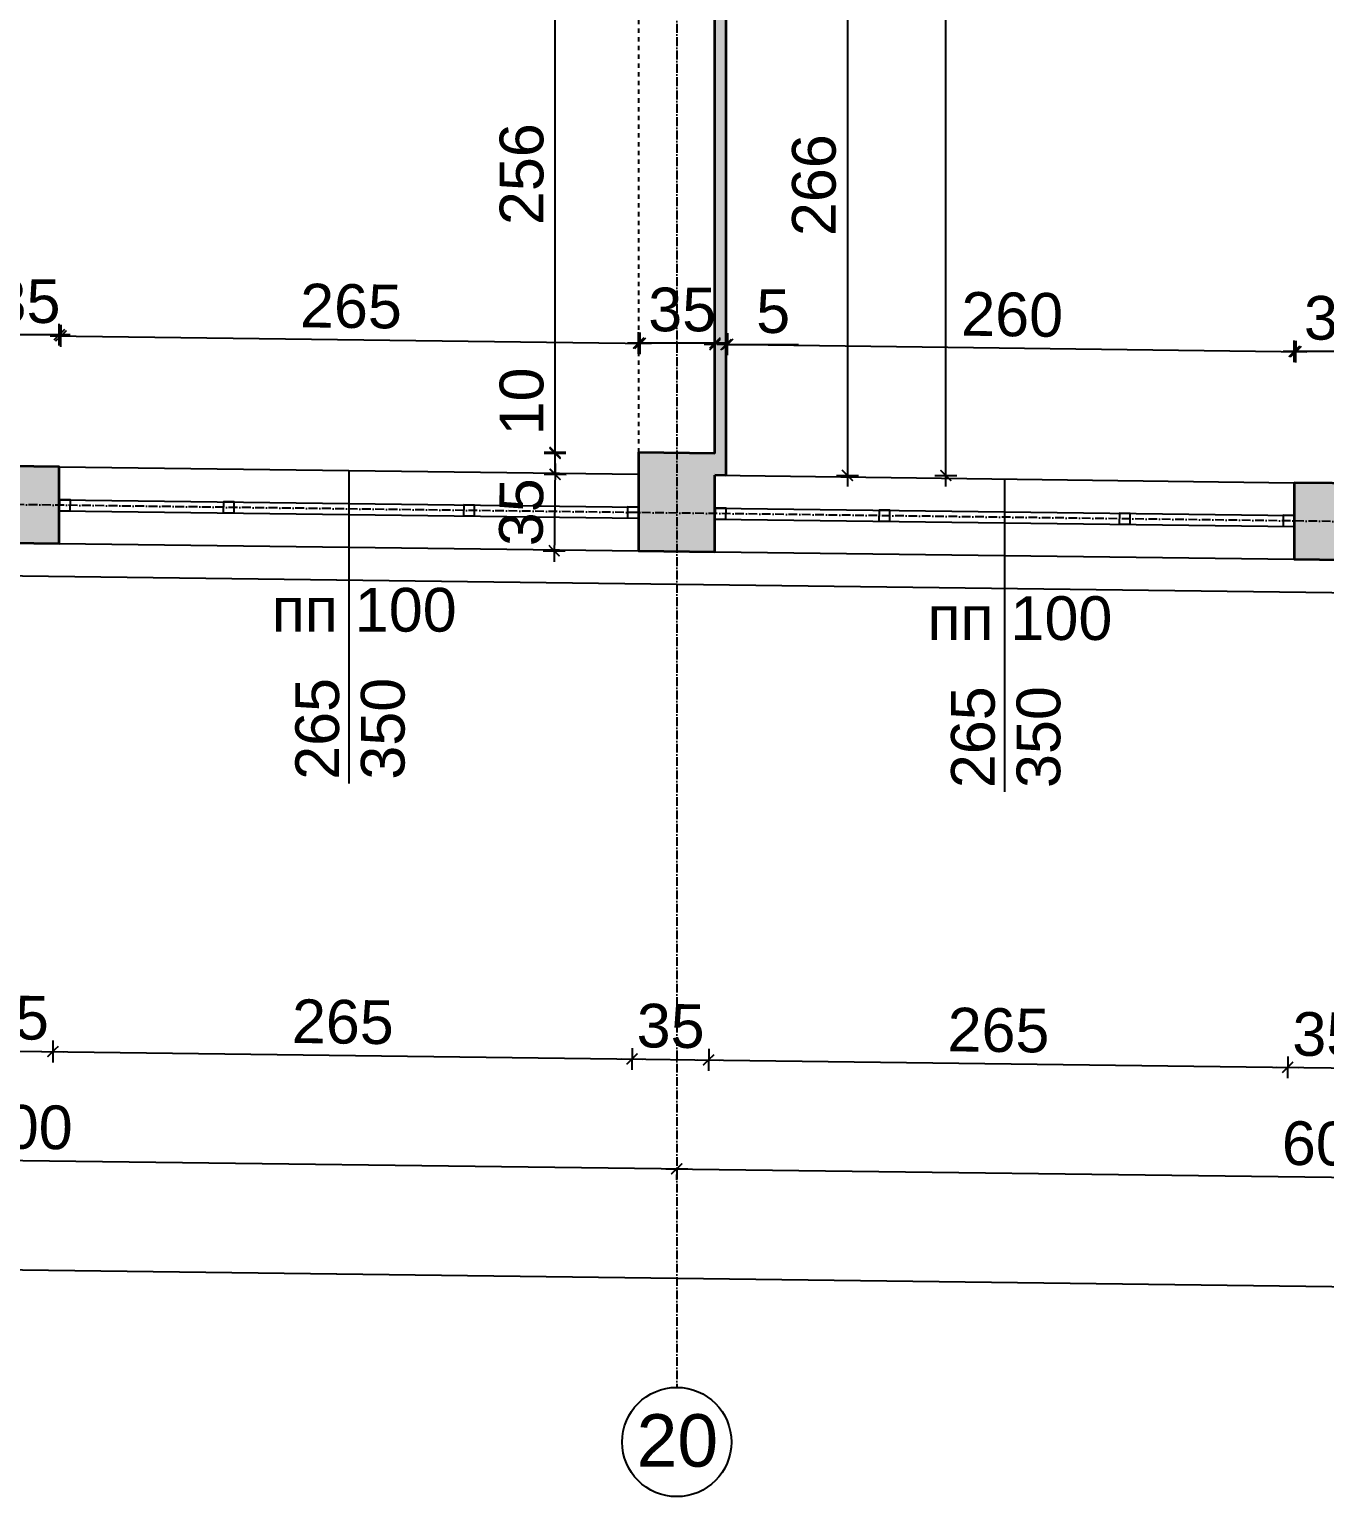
# Model space of a CAD drawing. Header units: inches. Extents: x -72385 to 39588, y -6525 to 66685.
# Drawn here: x -42021 to -41428, y 725 to 1396 of the extents above; entities that cross this region are included whole.
import ezdxf

# ---------------------------------------------------------------- set-up
doc = ezdxf.new("R2010")
doc.units = ezdxf.units.IN
doc.header["$MEASUREMENT"] = 0
doc.linetypes.add('DashDot', pattern=[0.6, 0.4, -0.1, 0, -0.1])
doc.linetypes.add('Hidden', pattern=[0.4, 0.2, -0.2])
for name, color, linetype, lineweight in [('Изгледни линии', 253, 'Continuous', 25), ('Надписи коти външни', 252, 'Continuous', 25), ('Надписи коти вътрешни', 252, 'Continuous', 25), ('Надписи Оси', 252, 'Continuous', 25), ('Надписи прозорци', 252, 'Continuous', 25), ('Оси', 252, 'DashDot', 25), ('Прозорци', 251, 'Continuous', 25), ('Пунктир', 253, 'Hidden', 25), ('Разрезни линии', 7, 'Continuous', 35), ('Щрих стени', 254, 'Continuous', 25)]:
    doc.layers.add(name, color=color, linetype=linetype, lineweight=lineweight)
doc.styles.add('Arial Regular', font='arial.ttf')
doc.styles.get("Standard").update_dxf_attribs({"font": 'arial.ttf'})
doc.dimstyles.new('Annotative', dxfattribs={"dimscale": 0, "dimtxt": 20, "dimasz": 5, "dimexe": 5, "dimexo": 5, "dimgap": 5, "dimtad": 1, "dimdec": 0, "dimzin": 0, "dimdsep": 46, "dimtxsty": 'Standard', "dimblk": 'ARCHTICK', "dimcen": 5, "dimdle": 5, "dimadec": 0, "dimazin": 0, "dimtfac": 1, "dimtdec": 0, "dimtofl": 0, "dimtmove": 0, "dimatfit": 3, "dimldrblk": 'ARCHTICK', "dimfxl": 5, "dimfxlon": 1, "dimtolj": 1, "dimtzin": 0, "dimarcsym": 1})

# ---------------------------------------------------------------- blocks, each defined once
blk = doc.blocks.new('_ArchTick')
at = {"color": 0, "linetype": 'ByBlock', "const_width": 0.15}
blk.add_lwpolyline([(-0.5, -0.5), (0.5, 0.5)], dxfattribs=at)
blk = doc.blocks.new('*D2185')
at = {"layer": 'Defpoints', "color": 0, "ltscale": 50, "transparency": 16777216}
for p in [(-42042.34, 1256.61), (-42042.34, 1226.54), (-42007.34, 1226.09)]:
    blk.add_point(p, dxfattribs=at)
at = {"layer": 'Надписи коти вътрешни', "color": 0, "lineweight": -2, "ltscale": 50, "transparency": 16777216}
for p, q in [((-42002.34, 1256.61), (-42047.34, 1256.61)), ((-42042.34, 1251.61), (-42042.34, 1261.61)), ((-42007.34, 1251.61), (-42007.34, 1261.61))]:
    blk.add_line(p, q, dxfattribs=at)
at = {"layer": 'Надписи коти вътрешни', "color": 0, "lineweight": -2, "ltscale": 50, "transparency": 16777216, "xscale": 5, "yscale": 5, "zscale": 5, "rotation": 180}
blk.add_blockref('_ArchTick', (-42042.34, 1256.61), dxfattribs=at)
at = {"layer": 'Надписи коти вътрешни', "color": 0, "lineweight": -2, "ltscale": 50, "transparency": 16777216, "xscale": 5, "yscale": 5, "zscale": 5}
blk.add_blockref('_ArchTick', (-42007.34, 1256.61), dxfattribs=at)
at = {"layer": 'Надписи коти вътрешни', "color": 0, "ltscale": 50, "transparency": 16777216, "insert": (-42022.34, 1271.83), "char_height": 20, "attachment_point": 5}
blk.add_mtext('\\A1;35', dxfattribs=at)
blk = doc.blocks.new('*D2186')
at = {"layer": 'Defpoints', "color": 0, "ltscale": 50, "transparency": 16777216}
for p in [(-41741.57, 1252.68), (-42007.34, 1196.09), (-41742.34, 1192.72)]:
    blk.add_point(p, dxfattribs=at)
at = {"layer": 'Надписи коти вътрешни', "color": 0, "lineweight": -2, "ltscale": 50, "transparency": 16777216}
for p, q in [((-42011.57, 1256.12), (-41736.57, 1252.62)), ((-42006.64, 1251.06), (-42006.51, 1261.05)), ((-41741.64, 1247.68), (-41741.51, 1257.68))]:
    blk.add_line(p, q, dxfattribs=at)
at = {"layer": 'Надписи коти вътрешни', "color": 0, "lineweight": -2, "ltscale": 50, "transparency": 16777216, "xscale": 5, "yscale": 5, "zscale": 5}
for p, rotation in [((-42006.57, 1256.05), 179.2706286525478), ((-41741.57, 1252.68), 359.2706286525477)]:
    blk.add_blockref('_ArchTick', p, dxfattribs=dict(at, rotation=rotation))
at = {"layer": 'Надписи коти вътрешни', "color": 0, "ltscale": 50, "transparency": 16777216, "insert": (-41873.88, 1269.58), "char_height": 20, "attachment_point": 5, "rotation": 359.27063}
blk.add_mtext('\\A1;265', dxfattribs=at)
blk = doc.blocks.new('*D2187')
at = {"layer": 'Defpoints', "color": 0, "ltscale": 50, "transparency": 16777216}
for p in [(-41742.34, 1252.79), (-41742.34, 1222.72), (-41707.34, 1222.27)]:
    blk.add_point(p, dxfattribs=at)
at = {"layer": 'Надписи коти вътрешни', "color": 0, "lineweight": -2, "ltscale": 50, "transparency": 16777216}
for p, q in [((-41742.34, 1247.79), (-41742.34, 1257.79)), ((-41707.34, 1247.79), (-41707.34, 1257.79)), ((-41702.34, 1252.79), (-41747.34, 1252.79))]:
    blk.add_line(p, q, dxfattribs=at)
at = {"layer": 'Надписи коти вътрешни', "color": 0, "lineweight": -2, "ltscale": 50, "transparency": 16777216, "xscale": 5, "yscale": 5, "zscale": 5, "rotation": 180}
blk.add_blockref('_ArchTick', (-41742.34, 1252.79), dxfattribs=at)
at = {"layer": 'Надписи коти вътрешни', "color": 0, "lineweight": -2, "ltscale": 50, "transparency": 16777216, "xscale": 5, "yscale": 5, "zscale": 5}
blk.add_blockref('_ArchTick', (-41707.34, 1252.79), dxfattribs=at)
at = {"layer": 'Надписи коти вътрешни', "color": 0, "ltscale": 50, "transparency": 16777216, "insert": (-41722.34, 1268.01), "char_height": 20, "attachment_point": 5}
blk.add_mtext('\\A1;35', dxfattribs=at)
blk = doc.blocks.new('*D2188')
at = {"layer": 'Defpoints', "color": 0, "ltscale": 50, "transparency": 16777216}
for p in [(-41441.56, 1248.86), (-41702.34, 1192.27), (-41442.34, 1188.9)]:
    blk.add_point(p, dxfattribs=at)
at = {"layer": 'Надписи коти вътрешни', "color": 0, "lineweight": -2, "ltscale": 50, "transparency": 16777216}
for p, q in [((-41701.62, 1247.24), (-41701.49, 1257.24)), ((-41706.56, 1252.3), (-41436.56, 1248.8)), ((-41441.62, 1243.86), (-41441.49, 1253.86))]:
    blk.add_line(p, q, dxfattribs=at)
at = {"layer": 'Надписи коти вътрешни', "color": 0, "lineweight": -2, "ltscale": 50, "transparency": 16777216, "xscale": 5, "yscale": 5, "zscale": 5}
for p, rotation in [((-41701.56, 1252.24), 179.256603839743), ((-41441.56, 1248.86), 359.256603839743)]:
    blk.add_blockref('_ArchTick', p, dxfattribs=dict(at, rotation=rotation))
at = {"layer": 'Надписи коти вътрешни', "color": 0, "ltscale": 50, "transparency": 16777216, "insert": (-41571.36, 1265.76), "char_height": 20, "attachment_point": 5, "rotation": 359.2566}
blk.add_mtext('\\A1;260', dxfattribs=at)
blk = doc.blocks.new('*D2189')
at = {"layer": 'Defpoints', "color": 0, "ltscale": 50, "transparency": 16777216}
for p in [(-41442.34, 1248.97), (-41442.34, 1218.9), (-41407.34, 1218.45)]:
    blk.add_point(p, dxfattribs=at)
at = {"layer": 'Надписи коти вътрешни', "color": 0, "lineweight": -2, "ltscale": 50, "transparency": 16777216}
for p, q in [((-41402.34, 1248.97), (-41447.34, 1248.97)), ((-41442.34, 1243.97), (-41442.34, 1253.97)), ((-41407.34, 1243.97), (-41407.34, 1253.97))]:
    blk.add_line(p, q, dxfattribs=at)
at = {"layer": 'Надписи коти вътрешни', "color": 0, "lineweight": -2, "ltscale": 50, "transparency": 16777216, "xscale": 5, "yscale": 5, "zscale": 5, "rotation": 180}
blk.add_blockref('_ArchTick', (-41442.34, 1248.97), dxfattribs=at)
at = {"layer": 'Надписи коти вътрешни', "color": 0, "lineweight": -2, "ltscale": 50, "transparency": 16777216, "xscale": 5, "yscale": 5, "zscale": 5}
blk.add_blockref('_ArchTick', (-41407.34, 1248.97), dxfattribs=at)
at = {"layer": 'Надписи коти вътрешни', "color": 0, "ltscale": 50, "transparency": 16777216, "insert": (-41422.34, 1264.19), "char_height": 20, "attachment_point": 5}
blk.add_mtext('\\A1;35', dxfattribs=at)
blk = doc.blocks.new('*D2253')
at = {"layer": 'Defpoints', "color": 0, "ltscale": 50, "transparency": 16777216}
for p in [(-41780.51, 1457.85), (-41707.34, 1457.85), (-41707.34, 1202.27)]:
    blk.add_point(p, dxfattribs=at)
at = {"layer": 'Надписи коти вътрешни', "color": 0, "lineweight": -2, "ltscale": 50, "transparency": 16777216}
for p, q in [((-41775.51, 1457.85), (-41785.51, 1457.85)), ((-41780.51, 1197.27), (-41780.51, 1462.85)), ((-41775.51, 1202.27), (-41785.51, 1202.27))]:
    blk.add_line(p, q, dxfattribs=at)
at = {"layer": 'Надписи коти вътрешни', "color": 0, "lineweight": -2, "ltscale": 50, "transparency": 16777216, "xscale": 5, "yscale": 5, "zscale": 5}
for p, rotation in [((-41780.51, 1457.85), 90), ((-41780.51, 1202.27), 270)]:
    blk.add_blockref('_ArchTick', p, dxfattribs=dict(at, rotation=rotation))
at = {"layer": 'Надписи коти вътрешни', "color": 0, "ltscale": 50, "transparency": 16777216, "insert": (-41795.72, 1330.06), "char_height": 20, "attachment_point": 5, "rotation": 90}
blk.add_mtext('\\A1;256', dxfattribs=at)
blk = doc.blocks.new('*D8043')
at = {"layer": 'Defpoints', "color": 0, "ltscale": 50, "transparency": 16777216}
for p in [(-41742.34, 1202.72), (-41780.51, 1192.72), (-41742.34, 1192.72)]:
    blk.add_point(p, dxfattribs=at)
at = {"layer": 'Надписи коти вътрешни', "color": 0, "lineweight": -2, "ltscale": 50, "transparency": 16777216}
for p, q in [((-41780.51, 1202.72), (-41780.51, 1244.42)), ((-41775.51, 1202.72), (-41785.51, 1202.72)), ((-41780.51, 1192.72), (-41780.51, 1207.72)), ((-41775.51, 1192.72), (-41785.51, 1192.72))]:
    blk.add_line(p, q, dxfattribs=at)
at = {"layer": 'Надписи коти вътрешни', "color": 0, "lineweight": -2, "ltscale": 50, "transparency": 16777216, "xscale": 5, "yscale": 5, "zscale": 5}
for p, rotation in [((-41780.51, 1202.72), 90), ((-41780.51, 1192.72), 270)]:
    blk.add_blockref('_ArchTick', p, dxfattribs=dict(at, rotation=rotation))
at = {"layer": 'Надписи коти вътрешни', "color": 0, "ltscale": 50, "transparency": 16777216, "insert": (-41795.72, 1226.07), "char_height": 20, "attachment_point": 5, "rotation": 90}
blk.add_mtext('\\A1;10', dxfattribs=at)
blk = doc.blocks.new('*D2272')
at = {"layer": 'Defpoints', "color": 0, "ltscale": 50, "transparency": 16777216}
for p in [(-41702.34, 1457.85), (-41702.34, 1192.21), (-41646.75, 1192.21)]:
    blk.add_point(p, dxfattribs=at)
at = {"layer": 'Надписи коти вътрешни', "color": 0, "lineweight": -2, "ltscale": 50, "transparency": 16777216}
for p, q in [((-41651.75, 1457.85), (-41641.75, 1457.85)), ((-41646.75, 1462.85), (-41646.75, 1187.21)), ((-41651.75, 1192.21), (-41641.75, 1192.21))]:
    blk.add_line(p, q, dxfattribs=at)
at = {"layer": 'Надписи коти вътрешни', "color": 0, "lineweight": -2, "ltscale": 50, "transparency": 16777216, "xscale": 5, "yscale": 5, "zscale": 5}
for p, rotation in [((-41646.75, 1457.85), 90), ((-41646.75, 1192.21), 270)]:
    blk.add_blockref('_ArchTick', p, dxfattribs=dict(at, rotation=rotation))
at = {"layer": 'Надписи коти вътрешни', "color": 0, "ltscale": 50, "transparency": 16777216, "insert": (-41661.96, 1325.03), "char_height": 20, "attachment_point": 5, "rotation": 90}
blk.add_mtext('\\A1;266', dxfattribs=at)
blk = doc.blocks.new('*D4547')
at = {"layer": 'Defpoints', "color": 0, "ltscale": 50, "transparency": 16777216}
for p in [(-41702.34, 1747.25), (-41601.71, 1747.25), (-41702.34, 1192.21)]:
    blk.add_point(p, dxfattribs=at)
at = {"layer": 'Надписи коти вътрешни', "color": 0, "lineweight": -2, "ltscale": 50, "transparency": 16777216}
for p, q in [((-41601.71, 1187.21), (-41601.71, 1752.25)), ((-41606.71, 1747.25), (-41596.71, 1747.25)), ((-41606.71, 1192.21), (-41596.71, 1192.21))]:
    blk.add_line(p, q, dxfattribs=at)
at = {"layer": 'Надписи коти вътрешни', "color": 0, "lineweight": -2, "ltscale": 50, "transparency": 16777216, "xscale": 5, "yscale": 5, "zscale": 5}
for p, rotation in [((-41601.71, 1747.25), 90), ((-41601.71, 1192.21), 270)]:
    blk.add_blockref('_ArchTick', p, dxfattribs=dict(at, rotation=rotation))
at = {"layer": 'Надписи коти вътрешни', "color": 0, "ltscale": 50, "transparency": 16777216, "insert": (-41616.88, 1469.73), "char_height": 20, "attachment_point": 5, "rotation": 90}
blk.add_mtext('\\A1;555', dxfattribs=at)
blk = doc.blocks.new('*D6348')
at = {"layer": 'Defpoints', "color": 0, "ltscale": 50, "transparency": 16777216}
for p in [(-42042.34, 1161.53), (-42007.34, 1161.09), (-42010.3, 928.61)]:
    blk.add_point(p, dxfattribs=at)
at = {"layer": 'Надписи коти външни', "color": 0, "lineweight": -2, "ltscale": 50, "transparency": 16777216}
for p, q in [((-42045.23, 934.05), (-42045.36, 924.05)), ((-42010.23, 933.61), (-42010.36, 923.61)), ((-42050.3, 929.12), (-42005.3, 928.54))]:
    blk.add_line(p, q, dxfattribs=at)
at = {"layer": 'Надписи коти външни', "color": 0, "lineweight": -2, "ltscale": 50, "transparency": 16777216, "xscale": 5, "yscale": 5, "zscale": 5}
for p, rotation in [((-42045.3, 929.05), 179.2706286525522), ((-42010.3, 928.61), 359.2706286525522)]:
    blk.add_blockref('_ArchTick', p, dxfattribs=dict(at, rotation=rotation))
at = {"layer": 'Надписи коти външни', "color": 0, "ltscale": 50, "transparency": 16777216, "insert": (-42027.6, 944.05), "char_height": 20, "attachment_point": 5, "rotation": 359.27063}
blk.add_mtext('\\A1;35', dxfattribs=at)
blk = doc.blocks.new('*D6349')
at = {"layer": 'Defpoints', "color": 0, "ltscale": 50, "transparency": 16777216}
for p in [(-42007.34, 1161.09), (-41742.34, 1157.71), (-41745.3, 925.23)]:
    blk.add_point(p, dxfattribs=at)
at = {"layer": 'Надписи коти външни', "color": 0, "lineweight": -2, "ltscale": 50, "transparency": 16777216}
for p, q in [((-42010.23, 933.61), (-42010.36, 923.61)), ((-42015.3, 928.67), (-41740.3, 925.17)), ((-41745.23, 930.23), (-41745.36, 920.23))]:
    blk.add_line(p, q, dxfattribs=at)
at = {"layer": 'Надписи коти външни', "color": 0, "lineweight": -2, "ltscale": 50, "transparency": 16777216, "xscale": 5, "yscale": 5, "zscale": 5}
for p, rotation in [((-42010.3, 928.61), 179.2706286525455), ((-41745.3, 925.23), 359.2706286525455)]:
    blk.add_blockref('_ArchTick', p, dxfattribs=dict(at, rotation=rotation))
at = {"layer": 'Надписи коти външни', "color": 0, "ltscale": 50, "transparency": 16777216, "insert": (-41877.6, 942.13), "char_height": 20, "attachment_point": 5, "rotation": 359.27063}
blk.add_mtext('\\A1;265', dxfattribs=at)
blk = doc.blocks.new('*D6350')
at = {"layer": 'Defpoints', "color": 0, "ltscale": 50, "transparency": 16777216}
for p in [(-41742.34, 1157.71), (-41707.34, 1157.27), (-41710.3, 924.79)]:
    blk.add_point(p, dxfattribs=at)
at = {"layer": 'Надписи коти външни', "color": 0, "lineweight": -2, "ltscale": 50, "transparency": 16777216}
for p, q in [((-41745.23, 930.23), (-41745.36, 920.23)), ((-41710.23, 929.79), (-41710.36, 919.79)), ((-41750.3, 925.3), (-41705.3, 924.72))]:
    blk.add_line(p, q, dxfattribs=at)
at = {"layer": 'Надписи коти външни', "color": 0, "lineweight": -2, "ltscale": 50, "transparency": 16777216, "xscale": 5, "yscale": 5, "zscale": 5}
for p, rotation in [((-41745.3, 925.23), 179.270628652558), ((-41710.3, 924.79), 359.270628652558)]:
    blk.add_blockref('_ArchTick', p, dxfattribs=dict(at, rotation=rotation))
at = {"layer": 'Надписи коти външни', "color": 0, "ltscale": 50, "transparency": 16777216, "insert": (-41727.6, 940.23), "char_height": 20, "attachment_point": 5, "rotation": 359.27063}
blk.add_mtext('\\A1;35', dxfattribs=at)
blk = doc.blocks.new('*D6351')
at = {"layer": 'Defpoints', "color": 0, "ltscale": 50, "transparency": 16777216}
for p in [(-41707.34, 1157.27), (-41442.34, 1153.9), (-41445.3, 921.41)]:
    blk.add_point(p, dxfattribs=at)
at = {"layer": 'Надписи коти външни', "color": 0, "lineweight": -2, "ltscale": 50, "transparency": 16777216}
for p, q in [((-41710.23, 929.79), (-41710.36, 919.79)), ((-41715.3, 924.85), (-41440.3, 921.35)), ((-41445.23, 926.41), (-41445.36, 916.41))]:
    blk.add_line(p, q, dxfattribs=at)
at = {"layer": 'Надписи коти външни', "color": 0, "lineweight": -2, "ltscale": 50, "transparency": 16777216, "xscale": 5, "yscale": 5, "zscale": 5}
for p, rotation in [((-41710.3, 924.79), 179.2706286525471), ((-41445.3, 921.41), 359.2706286525471)]:
    blk.add_blockref('_ArchTick', p, dxfattribs=dict(at, rotation=rotation))
at = {"layer": 'Надписи коти външни', "color": 0, "ltscale": 50, "transparency": 16777216, "insert": (-41577.6, 938.31), "char_height": 20, "attachment_point": 5, "rotation": 359.27063}
blk.add_mtext('\\A1;265', dxfattribs=at)
blk = doc.blocks.new('*D6352')
at = {"layer": 'Defpoints', "color": 0, "ltscale": 50, "transparency": 16777216}
for p in [(-41442.34, 1153.9), (-41407.34, 1153.45), (-41410.3, 920.97)]:
    blk.add_point(p, dxfattribs=at)
at = {"layer": 'Надписи коти външни', "color": 0, "lineweight": -2, "ltscale": 50, "transparency": 16777216}
for p, q in [((-41450.3, 921.48), (-41405.3, 920.9)), ((-41445.23, 926.41), (-41445.36, 916.41)), ((-41410.23, 925.97), (-41410.36, 915.97))]:
    blk.add_line(p, q, dxfattribs=at)
at = {"layer": 'Надписи коти външни', "color": 0, "lineweight": -2, "ltscale": 50, "transparency": 16777216, "xscale": 5, "yscale": 5, "zscale": 5}
for p, rotation in [((-41445.3, 921.41), 179.2706286525403), ((-41410.3, 920.97), 359.2706286525403)]:
    blk.add_blockref('_ArchTick', p, dxfattribs=dict(at, rotation=rotation))
at = {"layer": 'Надписи коти външни', "color": 0, "ltscale": 50, "transparency": 16777216, "insert": (-41427.6, 936.41), "char_height": 20, "attachment_point": 5, "rotation": 359.27063}
blk.add_mtext('\\A1;35', dxfattribs=at)
blk = doc.blocks.new('*D6394')
at = {"layer": 'Defpoints', "color": 0, "ltscale": 50, "transparency": 16777216}
for p in [(-42324.61, 882.6), (-41724.84, 874.97), (-41724.84, 874.97)]:
    blk.add_point(p, dxfattribs=at)
at = {"layer": 'Надписи коти външни', "color": 0, "lineweight": -2, "ltscale": 50, "transparency": 16777216}
for p, q in [((-42329.61, 882.67), (-41719.84, 874.91)), ((-42324.61, 882.6), (-42324.68, 877.6)), ((-41724.84, 874.97), (-41724.9, 869.97))]:
    blk.add_line(p, q, dxfattribs=at)
at = {"layer": 'Надписи коти външни', "color": 0, "lineweight": -2, "ltscale": 50, "transparency": 16777216, "xscale": 5, "yscale": 5, "zscale": 5}
for p, rotation in [((-42324.61, 882.6), 179.2706286525443), ((-41724.84, 874.97), 359.2706286525444)]:
    blk.add_blockref('_ArchTick', p, dxfattribs=dict(at, rotation=rotation))
at = {"layer": 'Надписи коти външни', "color": 0, "ltscale": 50, "transparency": 16777216, "insert": (-42024.53, 894), "char_height": 20, "attachment_point": 5, "rotation": 359.27063}
blk.add_mtext('\\A1;600', dxfattribs=at)
blk = doc.blocks.new('*D6395')
at = {"layer": 'Defpoints', "color": 0, "ltscale": 50, "transparency": 16777216}
for p in [(-41724.84, 874.97), (-41124.84, 867.33), (-41124.84, 867.32)]:
    blk.add_point(p, dxfattribs=at)
at = {"layer": 'Надписи коти външни', "color": 0, "lineweight": -2, "ltscale": 50, "transparency": 16777216}
for p, q in [((-41729.84, 875.02), (-41119.84, 867.25)), ((-41724.84, 874.96), (-41724.9, 869.96)), ((-41124.84, 867.32), (-41124.9, 862.32))]:
    blk.add_line(p, q, dxfattribs=at)
at = {"layer": 'Надписи коти външни', "color": 0, "lineweight": -2, "ltscale": 50, "transparency": 16777216, "xscale": 5, "yscale": 5, "zscale": 5}
for p, rotation in [((-41724.84, 874.96), 179.2706286525473), ((-41124.84, 867.32), 359.2706286525473)]:
    blk.add_blockref('_ArchTick', p, dxfattribs=dict(at, rotation=rotation))
at = {"layer": 'Надписи коти външни', "color": 0, "ltscale": 50, "transparency": 16777216, "insert": (-41424.64, 886.35), "char_height": 20, "attachment_point": 5, "rotation": 359.27063}
blk.add_mtext('\\A1;600', dxfattribs=at)
blk = doc.blocks.new('*D6427')
at = {"layer": 'Defpoints', "color": 0, "ltscale": 50, "transparency": 16777216}
for p in [(-52317.34, 1292.34), (-40222.34, 1138.36), (-40226.57, 805.89)]:
    blk.add_point(p, dxfattribs=at)
at = {"layer": 'Надписи коти външни', "color": 0, "lineweight": -2, "ltscale": 50, "transparency": 16777216}
for p, q in [((-52321.51, 964.87), (-52321.63, 954.87)), ((-52326.57, 959.93), (-40221.57, 805.83)), ((-40226.51, 810.89), (-40226.63, 800.89))]:
    blk.add_line(p, q, dxfattribs=at)
at = {"layer": 'Надписи коти външни', "color": 0, "lineweight": -2, "ltscale": 50, "transparency": 16777216, "xscale": 5, "yscale": 5, "zscale": 5}
for p, rotation in [((-52321.57, 959.87), 179.2706286525472), ((-40226.57, 805.89), 359.2706286525473)]:
    blk.add_blockref('_ArchTick', p, dxfattribs=dict(at, rotation=rotation))
at = {"layer": 'Надписи коти външни', "color": 0, "ltscale": 50, "transparency": 16777216, "insert": (-46273.88, 898.09), "char_height": 20, "attachment_point": 5, "rotation": 359.27063}
blk.add_mtext('\\A1;12095', dxfattribs=at)
blk = doc.blocks.new('*D7979')
at = {"layer": 'Defpoints', "color": 0, "ltscale": 10, "transparency": 16777216}
for p in [(-41702.34, 1252.07), (-41707.34, 1202.27), (-41702.34, 1202.27)]:
    blk.add_point(p, dxfattribs=at)
at = {"layer": 'Надписи коти вътрешни', "color": 0, "lineweight": -2, "ltscale": 10, "transparency": 16777216}
for p, q in [((-41707.34, 1247.07), (-41707.34, 1257.07)), ((-41702.34, 1247.07), (-41702.34, 1257.07)), ((-41707.34, 1252.07), (-41712.34, 1252.07)), ((-41702.34, 1252.07), (-41669.08, 1252.07))]:
    blk.add_line(p, q, dxfattribs=at)
at = {"layer": 'Надписи коти вътрешни', "color": 0, "lineweight": -2, "ltscale": 10, "transparency": 16777216, "xscale": 5, "yscale": 5, "zscale": 5}
blk.add_blockref('_ArchTick', (-41707.34, 1252.07), dxfattribs=at)
at = {"layer": 'Надписи коти вътрешни', "color": 0, "lineweight": -2, "ltscale": 10, "transparency": 16777216, "xscale": 5, "yscale": 5, "zscale": 5, "rotation": 180}
blk.add_blockref('_ArchTick', (-41702.34, 1252.07), dxfattribs=at)
at = {"layer": 'Надписи коти вътрешни', "color": 0, "ltscale": 10, "transparency": 16777216, "insert": (-41680.71, 1267.25), "char_height": 20, "attachment_point": 5}
blk.add_mtext('\\A1;5', dxfattribs=at)
blk = doc.blocks.new('*D8076')
at = {"layer": 'Defpoints', "color": 0, "ltscale": 10, "transparency": 16777216}
for p in [(-41821.47, 1193.24), (-41821.91, 1158.24), (-41780.9, 1157.72)]:
    blk.add_point(p, dxfattribs=at)
at = {"layer": 'Надписи коти вътрешни', "color": 0, "lineweight": -2, "ltscale": 10, "transparency": 16777216}
for p, q in [((-41780.39, 1197.72), (-41780.96, 1152.72)), ((-41785.45, 1192.78), (-41775.45, 1192.65)), ((-41785.9, 1157.78), (-41775.9, 1157.66))]:
    blk.add_line(p, q, dxfattribs=at)
at = {"layer": 'Надписи коти вътрешни', "color": 0, "lineweight": -2, "ltscale": 10, "transparency": 16777216, "xscale": 5, "yscale": 5, "zscale": 5}
for p, rotation in [((-41780.45, 1192.72), 89.2706286525334), ((-41780.9, 1157.72), 269.2706286525334)]:
    blk.add_blockref('_ArchTick', p, dxfattribs=dict(at, rotation=rotation))
at = {"layer": 'Надписи коти вътрешни', "color": 0, "ltscale": 10, "transparency": 16777216, "insert": (-41795.89, 1175.41), "char_height": 20, "attachment_point": 5, "rotation": 89.27063}
blk.add_mtext('\\A1;35', dxfattribs=at)

msp = doc.modelspace()

# ---------------------------------------------------------------- hatches: boundary and pattern name
at = {"layer": 'Щрих стени', "ltscale": 10}
h = msp.add_hatch(color=256, dxfattribs=at)
h.dxf.hatch_style = 1
h.paths.add_polyline_path([(-42007.34, 2996.24), (-42042.34, 2996.68), (-42042.34, 2961.68), (-42007.34, 2961.23)])
h.paths.add_polyline_path([(-41707.34, 2992.42), (-41742.34, 2992.86), (-41742.34, 2947.86), (-41707.34, 2947.41)])
h.paths.add_polyline_path([(-41407.34, 2988.6), (-41442.34, 2989.04), (-41442.34, 2954.04), (-41407.34, 2953.6)])
h.paths.add_polyline_path([(-41707.34, 2397.37), (-41742.34, 2397.81), (-41767.34, 2398.13), (-41767.34, 2363.13), (-41742.34, 2362.81), (-41742.34, 2352.81), (-41707.34, 2352.37)], flags=17)
h.paths.add_polyline_path([(-42292.34, 2089.79), (-42292.34, 2139.8), (-42307.34, 2139.99), (-42307.34, 2024.98), (-42292.34, 2024.79), (-42292.34, 2074.79), (-41707.34, 2067.34), (-41707.34, 2062.85), (-41702.34, 2062.85), (-41702.34, 2067.28), (-41197.34, 2060.85), (-41197.34, 2030.85), (-41142.34, 2030.15), (-41142.34, 1745.12), (-41702.34, 1752.25), (-41702.34, 1962.85), (-41707.34, 1962.85), (-41707.34, 1797.32), (-41742.34, 1797.77), (-41742.34, 1787.77), (-41767.34, 1788.08), (-41767.34, 1753.08), (-41742.34, 1752.76), (-41707.34, 1752.32), (-41707.34, 1557.85), (-41702.34, 1557.85), (-41702.34, 1747.25), (-41142.34, 1740.12), (-41142.34, 1660.12), (-41112.34, 1659.74), (-41112.34, 1754.74), (-41087.34, 1754.42), (-41087.34, 1804.43), (-41112.34, 1804.75), (-41112.34, 2949.84), (-40882.34, 2946.91), (-40882.34, 2966.91), (-40907.34, 2967.23), (-40907.34, 2982.23), (-41142.34, 2985.22), (-41142.34, 2105.15), (-41197.34, 2105.85), (-41197.34, 2075.85)])
h.paths.add_polyline_path([(-42007.34, 1196.09), (-42042.34, 1196.54), (-42042.34, 1161.53), (-42007.34, 1161.09)])
h.paths.add_polyline_path([(-41707.34, 1192.27), (-41702.34, 1192.21), (-41702.34, 1457.85), (-41707.34, 1457.85), (-41707.34, 1202.27), (-41742.34, 1202.72), (-41742.34, 1157.71), (-41707.34, 1157.27)])
h.paths.add_polyline_path([(-41407.34, 1188.45), (-41442.34, 1188.9), (-41442.34, 1153.9), (-41407.34, 1153.45)])

# ---------------------------------------------------------------- linework, layer by layer
at = {"layer": 'Изгледни линии', "ltscale": 50}
for p, q in [((-47152.34, 1211.59), (-40527.34, 1127.25)), ((-42007.34, 1196.09), (-41742.34, 1192.72)), ((-41707.34, 1192.27), (-41442.34, 1188.9)), ((-42007.34, 1161.09), (-41742.34, 1157.71)), ((-41707.34, 1157.27), (-41442.34, 1153.9))]:
    msp.add_line(p, q, dxfattribs=at)
at = {"layer": 'Надписи Оси', "ltscale": 50}
msp.add_circle((-41724.84, 749.96), 25, dxfattribs=at)
at = {"layer": 'Надписи прозорци', "ltscale": 50}
for p, q in [((-41874.84, 1194.4), (-41874.84, 1051.25)), ((-41574.84, 1190.58), (-41574.84, 1047.43))]:
    msp.add_line(p, q, dxfattribs=at)
at = {"layer": 'Оси', "ltscale": 10}
for p, q in [((-41724.84, 3375.17), (-41724.84, 774.96)), ((-39839.84, 1151), (-52699.84, 1314.71))]:
    msp.add_line(p, q, dxfattribs=at)
at = {"layer": 'Прозорци', "ltscale": 50}
for p, q in [((-42007.34, 1181.09), (-41742.34, 1177.72)), ((-42007.34, 1176.09), (-41742.34, 1172.72)), ((-41707.34, 1177.27), (-41442.34, 1173.9)), ((-41707.34, 1172.27), (-41442.34, 1168.9))]:
    msp.add_line(p, q, dxfattribs=at)
for points in [[(-42007.34, 1176.09), (-42002.34, 1176.03), (-42002.27, 1181.03), (-42007.27, 1181.09), (-42007.34, 1176.09)], [(-41932.35, 1175.13), (-41927.35, 1175.07), (-41927.29, 1180.07), (-41932.29, 1180.13), (-41932.35, 1175.13)], [(-41822.39, 1173.73), (-41817.39, 1173.67), (-41817.33, 1178.67), (-41822.32, 1178.73), (-41822.39, 1173.73)], [(-41747.4, 1172.79), (-41742.4, 1172.72), (-41742.34, 1177.72), (-41747.34, 1177.78), (-41747.4, 1172.79)], [(-41707.34, 1172.27), (-41702.34, 1172.21), (-41702.27, 1177.21), (-41707.27, 1177.27), (-41707.34, 1172.27)], [(-41632.35, 1171.32), (-41627.35, 1171.25), (-41627.29, 1176.25), (-41632.29, 1176.31), (-41632.35, 1171.32)], [(-41522.39, 1169.92), (-41517.39, 1169.85), (-41517.33, 1174.85), (-41522.32, 1174.92), (-41522.39, 1169.92)], [(-41447.4, 1168.97), (-41442.4, 1168.9), (-41442.34, 1173.9), (-41447.34, 1173.97), (-41447.4, 1168.97)]]:
    msp.add_lwpolyline(points, dxfattribs=at)
at = {"layer": 'Пунктир', "ltscale": 10}
msp.add_line((-41742.34, 1752.76), (-41742.34, 1202.72), dxfattribs=at)
at = {"layer": 'Разрезни линии', "ltscale": 50}
msp.add_line((-41702.34, 1192.21), (-41707.34, 1192.27), dxfattribs=at)
for points in [[(-41707.34, 1202.27), (-41707.34, 1457.85), (-41702.34, 1457.85), (-41702.34, 1192.21)], [(-41707.34, 1202.27), (-41742.34, 1202.72), (-41742.34, 1157.71), (-41707.34, 1157.27), (-41707.34, 1192.27)]]:
    msp.add_lwpolyline(points, dxfattribs=at)
for points in [[(-42042.34, 1196.54), (-42042.34, 1161.53), (-42007.34, 1161.09), (-42007.34, 1196.09)], [(-41442.34, 1188.9), (-41442.34, 1153.9), (-41407.34, 1153.45), (-41407.34, 1188.45)]]:
    msp.add_lwpolyline(points, close=True, dxfattribs=at)

# ---------------------------------------------------------------- texts
at = {"layer": 'Надписи Оси', "ltscale": 100, "insert": (-41738.16, 762.68), "char_height": 24, "width": 27.2128, "attachment_point": 1, "style": 'Arial Regular'}
msp.add_mtext('\\pxqc;20', dxfattribs=at)
at = {"layer": 'Надписи прозорци', "ltscale": 100, "char_height": 20, "width": 180.4891, "attachment_point": 1, "style": 'Arial Regular'}
for insert in [(-41910.15, 1140.76), (-41610.15, 1136.94)]:
    msp.add_mtext('пп 100', dxfattribs=dict(at, insert=insert))
at = {"layer": 'Надписи прозорци', "ltscale": 100, "char_height": 20, "width": 180.4891, "attachment_point": 3, "rotation": 90, "style": 'Arial Regular'}
for s, insert in [('265', (-41899.35, 1099.55)), ('350', (-41869.35, 1099.63)), ('265', (-41599.35, 1095.73)), ('350', (-41569.35, 1095.81))]:
    msp.add_mtext(s, dxfattribs=dict(at, insert=insert))

# ---------------------------------------------------------------- dimensions: what is measured, and where the dimension line sits
at = {"layer": 'Надписи коти външни', "ltscale": 50}
dim = msp.add_aligned_dim(p1=(-52317.34, 1292.34), p2=(-40222.34, 1138.36), distance=-332.5, text='12095', dimstyle='Annotative', override={"dimscale": 0, "dimtix": 0, "dimtofl": 0, "dimtmove": 0, "dimatfit": 3}, dxfattribs=at)
dim.commit()
dim.dimension.update_dxf_attribs({"geometry": '*D6427', "text_midpoint": (-46273.88, 898.09)})
for base, p1, p2, picture, middle in [((-42010.3, 928.61), (-42042.34, 1161.53), (-42007.34, 1161.09), '*D6348', (-42027.8, 928.83)), ((-41710.3, 924.79), (-41742.34, 1157.71), (-41707.34, 1157.27), '*D6350', (-41727.8, 925.01)), ((-41410.3, 920.97), (-41442.34, 1153.9), (-41407.34, 1153.45), '*D6352', (-41427.8, 921.19))]:
    dim = msp.add_linear_dim(base=base, p1=p1, p2=p2, angle=359.27063, dimstyle='Annotative', override={"dimscale": 0, "dimtix": 0, "dimtofl": 0, "dimtmove": 0, "dimatfit": 3}, dxfattribs=at)
    dim.commit()
    dim.dimension.update_dxf_attribs({"geometry": picture, "text_midpoint": middle, "dimtype": 129})
for p1, p2, distance, picture, middle in [((-42007.34, 1161.09), (-41742.34, 1157.71), -232.5, '*D6349', (-41877.6, 942.13)), ((-41707.34, 1157.27), (-41442.34, 1153.9), -232.5, '*D6351', (-41577.6, 938.31)), ((-42324.61, 882.6), (-41724.84, 874.97), 0, '*D6394', (-42024.53, 894)), ((-41724.84, 874.97), (-41124.84, 867.33), -0.01, '*D6395', (-41424.64, 886.35))]:
    dim = msp.add_aligned_dim(p1=p1, p2=p2, distance=distance, dimstyle='Annotative', override={"dimscale": 0, "dimtix": 0, "dimtofl": 0, "dimtmove": 0, "dimatfit": 3}, dxfattribs=at)
    dim.commit()
    dim.dimension.update_dxf_attribs({"geometry": picture, "text_midpoint": middle})
at = {"layer": 'Надписи коти вътрешни', "ltscale": 50}
for base, p1, p2, picture, middle in [((-41601.71, 1747.25), (-41702.34, 1192.21), (-41702.34, 1747.25), '*D4547', (-41616.88, 1469.73)), ((-41780.51, 1457.85), (-41707.34, 1202.27), (-41707.34, 1457.85), '*D2253', (-41795.72, 1330.06)), ((-41646.75, 1192.21), (-41702.34, 1457.85), (-41702.34, 1192.21), '*D2272', (-41661.96, 1325.03))]:
    dim = msp.add_linear_dim(base=base, p1=p1, p2=p2, angle=90, dimstyle='Annotative', override={"dimscale": 0, "dimtix": 0, "dimtofl": 0, "dimtmove": 0, "dimatfit": 3}, dxfattribs=at)
    dim.commit()
    dim.dimension.update_dxf_attribs({"geometry": picture, "text_midpoint": middle})
for base, p1, p2, picture, middle in [((-42042.34, 1256.61), (-42007.34, 1226.09), (-42042.34, 1226.54), '*D2185', (-42022.34, 1256.61)), ((-41742.34, 1252.79), (-41707.34, 1222.27), (-41742.34, 1222.72), '*D2187', (-41722.34, 1252.79)), ((-41442.34, 1248.97), (-41407.34, 1218.45), (-41442.34, 1218.9), '*D2189', (-41422.34, 1248.97))]:
    dim = msp.add_linear_dim(base=base, p1=p1, p2=p2, dimstyle='Annotative', override={"dimscale": 0, "dimtix": 0, "dimtofl": 0, "dimtmove": 0, "dimatfit": 3}, dxfattribs=at)
    dim.commit()
    dim.dimension.update_dxf_attribs({"geometry": picture, "text_midpoint": middle, "dimtype": 128})
for p1, p2, picture, middle in [((-42007.34, 1196.09), (-41742.34, 1192.72), '*D2186', (-41873.88, 1269.58)), ((-41702.34, 1192.27), (-41442.34, 1188.9), '*D2188', (-41571.36, 1265.76))]:
    dim = msp.add_aligned_dim(p1=p1, p2=p2, distance=59.97, dimstyle='Annotative', override={"dimscale": 0, "dimtix": 0, "dimtofl": 0, "dimtmove": 0, "dimatfit": 3}, dxfattribs=at)
    dim.commit()
    dim.dimension.update_dxf_attribs({"geometry": picture, "text_midpoint": middle})
at = {"layer": 'Надписи коти вътрешни', "ltscale": 10}
dim = msp.add_aligned_dim(p1=(-41707.34, 1202.27), p2=(-41702.34, 1202.27), distance=49.8, dimstyle='Annotative', override={"dimscale": 0, "dimtix": 0, "dimtofl": 0, "dimtmove": 0, "dimatfit": 3}, dxfattribs=at)
dim.commit()
dim.dimension.update_dxf_attribs({"geometry": '*D7979', "text_midpoint": (-41680.71, 1267.25)})
at = {"layer": 'Надписи коти вътрешни', "ltscale": 50}
dim = msp.add_linear_dim(base=(-41780.51, 1192.72), p1=(-41742.34, 1202.72), p2=(-41742.34, 1192.72), angle=90, dimstyle='Annotative', override={"dimscale": 0, "dimtix": 0, "dimtofl": 0, "dimtmove": 0, "dimatfit": 3}, dxfattribs=at)
dim.commit()
dim.dimension.update_dxf_attribs({"geometry": '*D8043', "text_midpoint": (-41780.51, 1226.07), "dimtype": 128})
at = {"layer": 'Надписи коти вътрешни', "ltscale": 10}
dim = msp.add_linear_dim(base=(-41780.9, 1157.72), p1=(-41821.47, 1193.24), p2=(-41821.91, 1158.24), angle=269.27063, dimstyle='Annotative', override={"dimscale": 0, "dimtix": 0, "dimtofl": 0, "dimtmove": 0, "dimatfit": 3}, dxfattribs=at)
dim.commit()
dim.dimension.update_dxf_attribs({"geometry": '*D8076', "text_midpoint": (-41780.67, 1175.22), "dimtype": 129})

doc.saveas('drawing.dxf')
